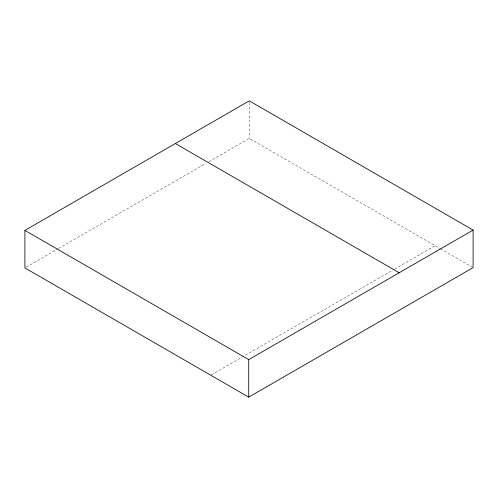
<?xml version="1.0" encoding="UTF-8"?>
<svg xmlns="http://www.w3.org/2000/svg" width="498" height="498" viewBox="0 0 498 498"><rect width="100%" height="100%" fill="white"/><g stroke="black" fill="none" stroke-linecap="round" stroke-linejoin="round"><path stroke-width="0.37" stroke-dasharray="2.49 1.87" d="M26.245 267.14L57.917 248.857M58.59 248.465L206.147 163.276M208.843 161.719L249.268 138.376L439.79 248.378M211.432 374.832L394.024 269.412M394.702 269.026L435.128 245.682M440.456 248.757L472.434 267.221M249.268 102.389L249.268 138.376"/><path stroke-width="0.75" d="M24.9 230.393L249.268 100.857L473.1 230.082L473.1 267.607L248.732 397.143L24.9 267.918L24.9 230.393L248.732 359.624L473.1 230.082M175.358 143.53L399.191 272.755M248.732 359.624L248.732 397.143"/></g></svg>
